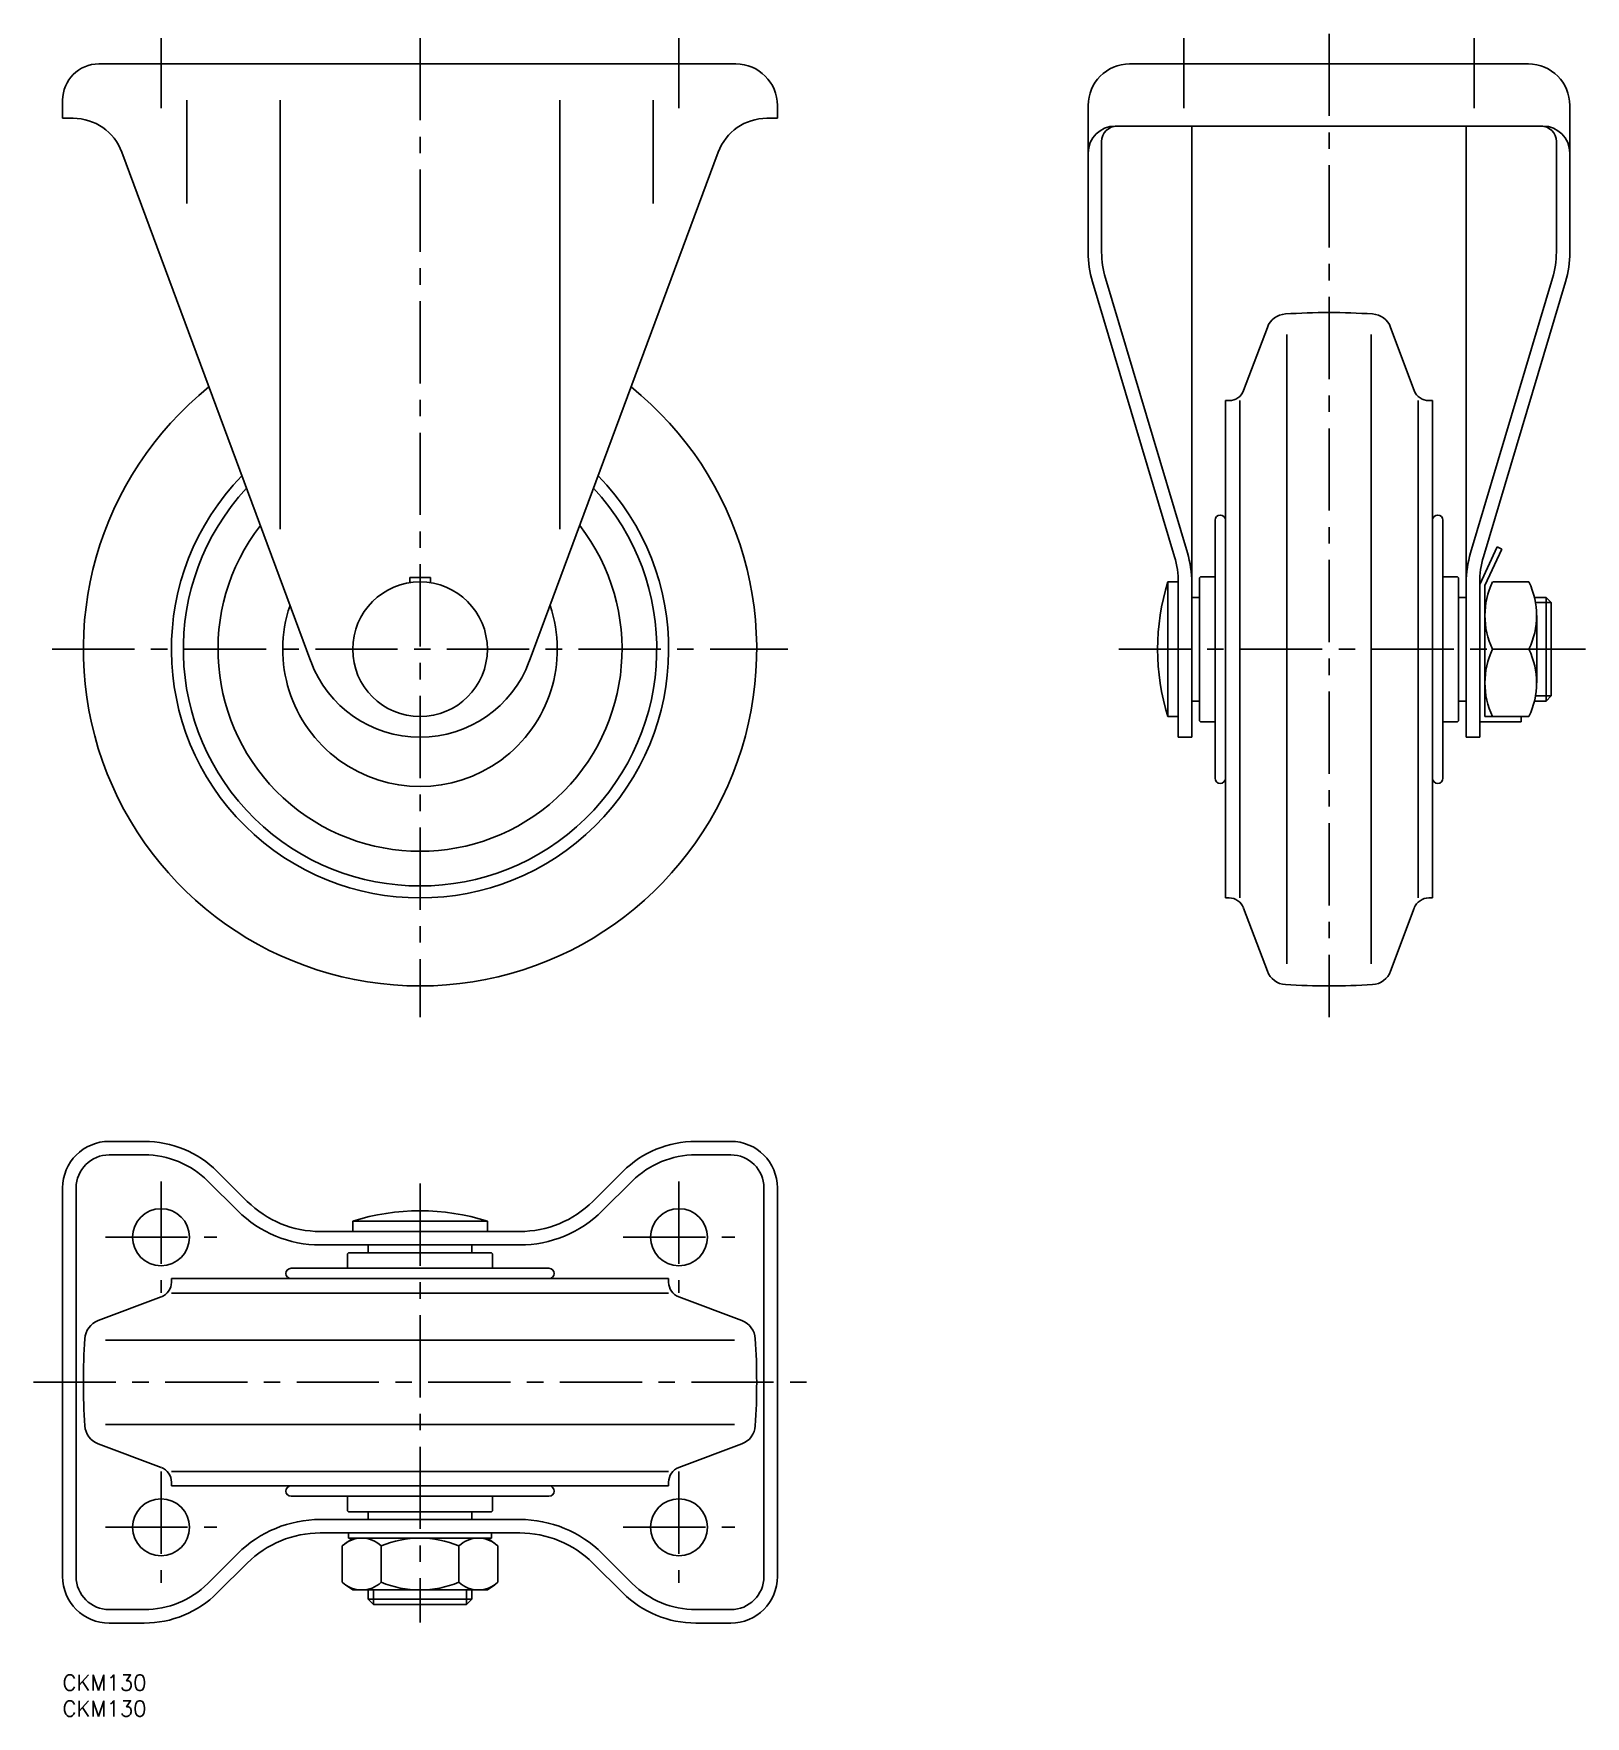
# Model space of a CAD drawing. Extents: x -6 to 294, y -8 to 317.
import ezdxf

# ---------------------------------------------------------------- set-up
doc = ezdxf.new("R2010")
doc.units = 0
doc.header["$LTSCALE"] = 0.5
doc.linetypes.add('CENTER', pattern=[50.8, 31.75, -6.35, 6.35, -6.35])
doc.linetypes.add('DASHED', pattern=[19.05, 12.7, -6.35])
for name, color, linetype in [('MSM_CENTER', 1, 'CENTER'), ('MSM_CONTINUOUS', 7, 'CONTINUOUS'), ('MSM_DASHED', 4, 'DASHED'), ('MSM_PART_NUMBER', 7, 'CONTINUOUS')]:
    doc.layers.add(name, color=color, linetype=linetype)
doc.styles.get("Standard").update_dxf_attribs({"font": 'txt.shx', "height": 3, "bigfont": 'bigfont.shx'})

msp = doc.modelspace()

# ---------------------------------------------------------------- linework, layer by layer
at = {"layer": 'MSM_CENTER'}
for p, q in [((19, 316), (19, 302.43)), ((69, 316), (69, 127)), ((119, 316), (119, 302.43)), ((216.5, 302.43), (216.5, 316)), ((244.5, 316.84), (244.5, 127)), ((272.5, 302.43), (272.5, 316)), ((-2, 198), (140, 198)), ((294, 198), (203.9, 198)), ((19, 95.25), (19, 73.75)), ((69, 94.85), (69, 10.11)), ((119, 95.25), (119, 73.75)), ((8.25, 84.5), (29.75, 84.5)), ((108.25, 84.5), (129.75, 84.5)), ((-5.6, 56.5), (143.6, 56.5)), ((19, 39.25), (19, 17.75)), ((119, 39.25), (119, 17.75)), ((8.25, 28.5), (29.75, 28.5)), ((108.25, 28.5), (129.75, 28.5))]:
    msp.add_line(p, q, dxfattribs=at)
at = {"layer": 'MSM_CONTINUOUS'}
for p, q in [((130, 311), (7, 311)), ((206, 311), (283, 311)), ((0, 304), (0, 300.5)), ((24, 284.07), (24, 304)), ((42, 221.18), (42, 304)), ((96, 221.18), (96, 304)), ((114, 284.07), (114, 304)), ((138, 303), (138, 300.5)), ((198, 303), (198, 274.64)), ((291, 303), (291, 274.64)), ((2.04, 300.5), (0, 300.5)), ((135.96, 300.5), (138, 300.5)), ((285.8, 299), (203.2, 299)), ((218, 299), (218, 181)), ((271, 299), (271, 181)), ((200.6, 296), (200.6, 274.64)), ((288.4, 296), (288.4, 274.64)), ((11.42, 293.98), (47.91, 195.67)), ((126.58, 293.98), (90.09, 195.67)), ((201.32, 269.67), (217.16, 216.59)), ((287.67, 269.67), (271.83, 216.59)), ((198.83, 268.93), (214.67, 215.85)), ((290.16, 268.93), (274.32, 215.85)), ((232.6, 260.14), (228.02, 247.95)), ((256.39, 260.14), (260.97, 247.95)), ((236.34, 258.74), (236.34, 137.26)), ((252.65, 258.74), (252.65, 137.26)), ((224.5, 246), (225.21, 246)), ((224.5, 246), (224.5, 150)), ((227.28, 150), (227.28, 246)), ((261.71, 150), (261.71, 246)), ((263.78, 246), (264.5, 246)), ((264.5, 246), (264.5, 150)), ((222.5, 222.9), (222.5, 173.1)), ((266.5, 222.9), (266.5, 173.1)), ((273.6, 210.5), (276.98, 217.75)), ((276.98, 217.75), (277.88, 217.33)), ((274.6, 210.28), (277.88, 217.33)), ((67, 211.86), (67, 210.85)), ((67, 211.86), (71, 211.86)), ((71, 211.86), (71, 210.85)), ((219.7, 212), (219.5, 211.8)), ((219.5, 211.8), (219.5, 184.2)), ((222.5, 212), (219.7, 212)), ((266.5, 212), (269.3, 212)), ((269.3, 212), (269.5, 211.8)), ((269.5, 211.8), (269.5, 184.2)), ((213.4, 211), (213.4, 185)), ((213.4, 211), (215.4, 211)), ((215.4, 211), (215.4, 181)), ((218, 208), (219.5, 208)), ((269.5, 208), (271, 208)), ((273.6, 210.87), (273.6, 181)), ((274.6, 210.28), (274.6, 185)), ((283.1, 211), (276.1, 211)), ((284.18, 208), (286.4, 208)), ((286.4, 188), (286.4, 208)), ((287.4, 207), (286.4, 208)), ((286.4, 208), (287.4, 207)), ((287.4, 189), (287.4, 207)), ((284.6, 204.5), (284.6, 191.5)), ((283.1, 198), (276.1, 198)), ((286.4, 188), (287.4, 189)), ((218, 188), (219.5, 188)), ((269.5, 188), (271, 188)), ((284.18, 188), (286.4, 188)), ((213.4, 185), (215.4, 185)), ((219.7, 184), (219.5, 184.2)), ((222.5, 184), (219.7, 184)), ((266.5, 184), (269.3, 184)), ((269.3, 184), (269.5, 184.2)), ((281.6, 184), (273.6, 184)), ((283.1, 185), (274.6, 185)), ((281.6, 185), (281.6, 184)), ((215.4, 181), (218, 181)), ((273.6, 181), (271, 181)), ((224.5, 150), (225.21, 150)), ((263.78, 150), (264.5, 150)), ((232.6, 135.86), (228.02, 148.05)), ((256.39, 135.86), (260.97, 148.05)), ((15.75, 103), (9, 103)), ((122.25, 103), (129, 103)), ((15.75, 100.4), (9, 100.4)), ((122.25, 100.4), (129, 100.4)), ((33.81, 89.57), (28.02, 95.34)), ((35.65, 91.42), (29.85, 97.18)), ((102.35, 91.42), (108.15, 97.18)), ((104.19, 89.57), (109.98, 95.34)), ((0, 94), (0, 19)), ((2.6, 94), (2.6, 19)), ((135.4, 94), (135.4, 19)), ((138, 94), (138, 19)), ((49.75, 85.6), (88.25, 85.6)), ((82, 87.6), (56, 87.6)), ((56, 87.6), (56, 85.6)), ((82, 87.6), (82, 85.6)), ((49.75, 83), (88.25, 83)), ((55, 81.3), (55.2, 81.5)), ((55, 78.5), (55, 81.3)), ((55.2, 81.5), (82.8, 81.5)), ((59, 81.5), (59, 83)), ((79, 81.5), (79, 83)), ((83, 81.3), (82.8, 81.5)), ((83, 78.5), (83, 81.3)), ((44.1, 78.5), (93.9, 78.5)), ((21, 75.79), (21, 76.5)), ((21, 76.5), (117, 76.5)), ((117, 75.79), (117, 76.5)), ((6.86, 68.4), (19.05, 72.98)), ((21, 73.71), (117, 73.71)), ((131.14, 68.4), (118.95, 72.98)), ((8.26, 64.65), (129.74, 64.65)), ((8.26, 48.35), (129.74, 48.35)), ((6.86, 44.6), (19.05, 40.02)), ((131.14, 44.6), (118.95, 40.02)), ((21, 39.29), (117, 39.29)), ((21, 36.5), (21, 37.21)), ((21, 36.5), (117, 36.5)), ((117, 36.5), (117, 37.21)), ((44.1, 34.5), (93.9, 34.5)), ((55, 34.5), (55, 31.7)), ((83, 34.5), (83, 31.7)), ((49.75, 30), (88.25, 30)), ((55, 31.7), (55.2, 31.5)), ((55.2, 31.5), (82.8, 31.5)), ((59, 31.5), (59, 30)), ((79, 31.5), (79, 30)), ((83, 31.7), (82.8, 31.5)), ((49.75, 27.4), (88.25, 27.4)), ((56, 26.4), (54.58, 25.39)), ((55.17, 26.4), (55.17, 27.4)), ((55.17, 26.4), (82.83, 26.4)), ((82, 26.4), (83.42, 25.39)), ((82.83, 26.4), (82.83, 27.4)), ((33.81, 23.43), (28.02, 17.66)), ((53.99, 17.9), (53.99, 24.9)), ((61.49, 17.9), (61.49, 24.9)), ((76.51, 17.9), (76.51, 24.9)), ((84.01, 17.9), (84.01, 24.9)), ((104.19, 23.43), (109.98, 17.66)), ((35.65, 21.58), (29.85, 15.82)), ((102.35, 21.58), (108.15, 15.82)), ((56, 16.4), (54.58, 17.41)), ((82, 16.4), (56, 16.4)), ((59, 16.4), (59, 14.6)), ((79, 16.4), (79, 14.6)), ((82, 16.4), (83.42, 17.41)), ((59, 14.6), (79, 14.6)), ((59, 14.6), (60, 13.6)), ((60, 13.6), (78, 13.6)), ((78, 13.6), (79, 14.6)), ((79, 14.6), (78, 13.6)), ((15.75, 12.6), (9, 12.6)), ((15.75, 10), (9, 10)), ((122.25, 12.6), (129, 12.6)), ((122.25, 10), (129, 10))]:
    msp.add_line(p, q, dxfattribs=at)
for centre, radius in [((69, 198), 13), ((19, 84.5), 5.5), ((119, 84.5), 5.5), ((19, 28.5), 5.5), ((119, 28.5), 5.5)]:
    msp.add_circle(centre, radius, dxfattribs=at)
for centre, radius, start, end in [((7, 304), 7, 90, 180), ((130, 303), 8, 0, 90), ((206, 303), 8, 90, 180), ((283, 303), 8, 0, 90), ((2.04, 290.5), 10, 20.3618, 90), ((135.96, 290.5), 10, 90, 159.6382), ((203.2, 293.8), 5.2, 90, 180), ((203.6, 296), 3, 90, 180), ((285.4, 296), 3, 0, 90), ((285.8, 293.8), 5.2, 0, 90), ((218, 274.64), 20, 180, 196.615), ((218, 274.64), 17.4, 180, 196.615), ((271, 274.64), 17.4, 343.385, 0), ((271, 274.64), 20, 343.385, 0), ((236.34, 258.74), 4, 93.7103, 159.4131), ((244.5, 133), 130, 86.2897, 93.7103), ((252.65, 258.74), 4, 20.5869, 86.2897), ((69, 198), 65, 128.826, 51.174), ((225.21, 249), 3, 270, 339.4131), ((263.78, 249), 3, 200.5869, 270), ((69, 198), 48, 135.7584, 44.2416), ((69, 198), 45.7, 137.1354, 42.8646), ((69, 198), 39, 142.2223, 37.7777), ((223.5, 222.9), 1, 0, 180), ((265.5, 222.9), 1, 0, 180), ((198, 210.87), 17.4, 0, 16.615), ((198, 210.87), 20, 0, 16.615), ((291, 210.87), 20, 163.385, 180), ((291, 210.87), 17.4, 163.385, 180), ((254.65, 198), 43.25, 162.5077, 197.4923), ((289.43, 204.5), 14.83, 154.0108, 205.9892), ((269.76, 204.5), 14.83, 334.0108, 25.9892), ((69, 198), 26.5, 161.3341, 18.6659), ((69, 203.5), 22.5, 200.3618, 339.6382), ((289.43, 191.5), 14.83, 154.0108, 205.9892), ((269.76, 191.5), 14.83, 334.0108, 25.9892), ((223.5, 173.1), 1, 180, 0), ((265.5, 173.1), 1, 180, 0), ((225.21, 147), 3, 20.5869, 90), ((263.78, 147), 3, 90, 159.4131), ((236.34, 137.26), 4, 200.5869, 266.2897), ((244.5, 263), 130, 266.2897, 273.7103), ((252.65, 137.26), 4, 273.7103, 339.4131), ((9, 94), 9, 90, 180), ((15.75, 83), 20, 45.1596, 90), ((122.25, 83), 20, 90, 134.8404), ((129, 94), 9, 0, 90), ((9, 94), 6.4, 90, 180), ((15.75, 83), 17.4, 45.1596, 90), ((122.25, 83), 17.4, 90, 134.8404), ((129, 94), 6.4, 0, 90), ((49.75, 105.6), 20, 225.1596, 270), ((88.25, 105.6), 20, 270, 314.8404), ((49.75, 105.6), 22.6, 225.1596, 270), ((69, 46.35), 43.25, 72.5077, 107.4923), ((88.25, 105.6), 22.6, 270, 314.8404), ((44.1, 77.5), 1, 90, 270), ((93.9, 77.5), 1, 270, 90), ((18, 75.79), 3, 290.5869, 0), ((120, 75.79), 3, 180, 249.4131), ((8.26, 64.65), 4, 110.5869, 176.2897), ((129.74, 64.65), 4, 3.7103, 69.4131), ((134, 56.5), 130, 176.2897, 183.7103), ((4, 56.5), 130, 356.2897, 3.7103), ((8.26, 48.35), 4, 183.7103, 249.4131), ((129.74, 48.35), 4, 290.5869, 356.2897), ((18, 37.21), 3, 0, 69.4131), ((120, 37.21), 3, 110.5869, 180), ((44.1, 35.5), 1, 90, 270), ((93.9, 35.5), 1, 270, 90), ((49.75, 7.4), 22.6, 90, 134.8404), ((88.25, 7.4), 22.6, 45.1596, 90), ((49.75, 7.4), 20, 90, 134.8404), ((57.74, 20.96), 5.44, 46.4264, 133.5736), ((69, 6.87), 19.53, 67.3964, 112.6036), ((80.26, 20.96), 5.44, 46.4264, 133.5736), ((88.25, 7.4), 20, 45.1596, 90), ((9, 19), 9, 180, 270), ((9, 19), 6.4, 180, 270), ((15.75, 30), 17.4, 270, 314.8404), ((57.74, 21.84), 5.44, 226.4264, 313.5736), ((69, 35.93), 19.53, 247.3964, 292.6036), ((80.26, 21.84), 5.44, 226.4264, 313.5736), ((122.25, 30), 17.4, 225.1596, 270), ((129, 19), 9, 270, 0), ((129, 19), 6.4, 270, 0), ((15.75, 30), 20, 270, 314.8404), ((122.25, 30), 20, 225.1596, 270)]:
    msp.add_arc(centre, radius, start, end, dxfattribs=at)
at = {"layer": 'MSM_DASHED'}
for p, q in [((287.4, 207), (284.38, 207)), ((284.38, 189), (287.4, 189)), ((60, 16.4), (60, 13.6)), ((78, 13.6), (78, 16.4))]:
    msp.add_line(p, q, dxfattribs=at)

# ---------------------------------------------------------------- texts
at = {"layer": 'MSM_PART_NUMBER'}
for p in [(0, -3), (0, -8)]:
    msp.add_text('CKM130', height=3, dxfattribs=at).set_placement(p)

doc.saveas('drawing.dxf')
